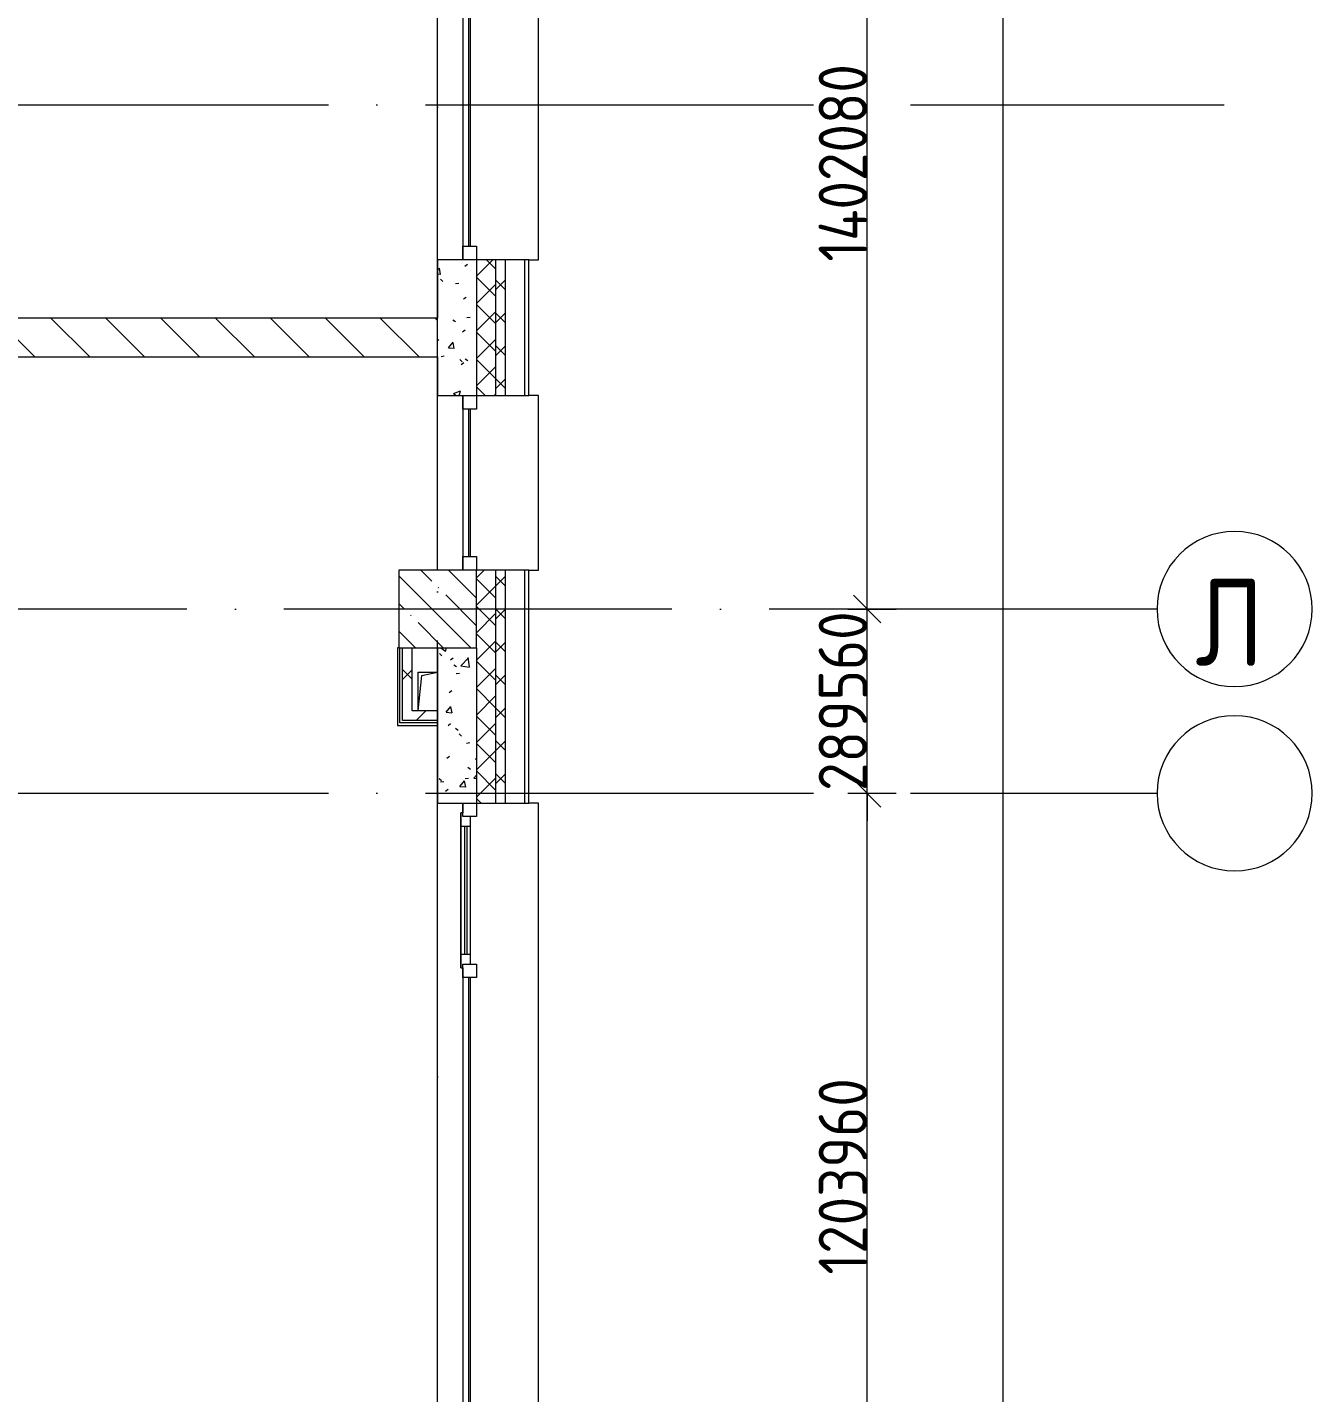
# Model space of a CAD drawing. Header units: millimetres. Extents: x -68946 to 288321, y -402657 to 324925.
# Drawn here: x 178688 to 185329, y -221671 to -214632 of the extents above; entities that cross this region are included whole.
import ezdxf

# ---------------------------------------------------------------- set-up
doc = ezdxf.new("R2010")
doc.units = ezdxf.units.MM
doc.linetypes.add('ADSK_Линия сетки', pattern=[2500, 2000, -250, 0, -250])
doc.layers.get('Defpoints').update_dxf_attribs({"color": 250})
for name, color, linetype, lineweight in [('A-____-____-DIMS', 250, 'Continuous', 9), ('A-DETL-GENF-OTLN', 250, 'Continuous', 5), ('A-FLOR-____-OTLN', 192, 'Continuous', 9), ('A-GLAZ-____-MCUT', 250, 'Continuous', 9), ('A-GLAZ-____-OTLN', 250, 'Continuous', 5), ('A-WALL-____-MCUT', 250, 'Continuous', 13), ('A-WALL-____-PATT', 250, 'Continuous', 13), ('A-WALL-FNSH-MCUT', 250, 'Continuous', 13), ('I-WALL-____-OTLN', 250, 'Continuous', 9), ('S-COLS-____-MCUT', 250, 'Continuous', 25), ('S-COLS-____-OTLN', 250, 'Continuous', 9), ('S-GRID-____-IDEN', 250, 'Continuous', 9), ('S-GRID-____-OTLN', 250, 'Continuous', 9)]:
    doc.layers.add(name, color=color, linetype=linetype, lineweight=lineweight)
doc.styles.add('GOST Common', font='', dxfattribs={"width": 0.9, "height": 350})
doc.styles.add('GOST Common_1', font='', dxfattribs={"width": 0.9, "height": 250})
doc.styles.get('GOST Common').set_extended_font_data('GOST Common')
doc.styles.get('GOST Common_1').set_extended_font_data('GOST Common')
doc.dimstyles.new('ADSK_Основной_2_5_мм_Округление_до_10_мм', dxfattribs={"dimscale": 304.8, "dimtxt": 0.824897, "dimasz": 0.463911, "dimexe": 0.492126, "dimexo": 0.001615, "dimgap": 6.56168e-05, "dimtad": 1, "dimdec": 0, "dimlfac": 304.8, "dimrnd": 10, "dimdsep": 46, "dimtxsty": 'GOST Common_1', "dimblk1": 'OBLIQUE', "dimblk2": 'OBLIQUE', "dimsah": 1, "dimcen": 0.09, "dimdle": 0.492126, "dimazin": 0, "dimtfac": 1, "dimtdec": 4, "dimtix": 1, "dimtmove": 1, "dimatfit": 3, "dimfxl": 1, "dimtvp": 1, "dimtolj": 1, "dimtzin": 0, "dimlwd": 9, "dimlwe": 9, "dimarcsym": 2})
pattern_1 = [(50, (28052.9, -258555.93), (364.36793, -31.8783), [38.1, -419.1]), (355, (28052.9, -258555.93), (-70.48585, 382.1133), [30.48, -335.28]), (100.451, (28083.27, -258558.6), (293.885, 350.2334), [32.38, -356.18]), (46.184, (28052.9, -258454.33), (542.1585, -84.0858), [57.15, -628.65]), (96.636, (28098.1, -258461.34), (474.8049, 494.8554), [48.57, -534.27]), (351.184, (28052.9, -258454.33), (474.8102, 494.85), [45.72, -502.92]), (21, (28103.7, -258479.73), (303.22847, -204.53046), [38.1, -419.1]), (326, (28103.7, -258479.73), (123.6039, 368.37604), [30.48, -335.28]), (71.451, (28128.97, -258496.77), (426.8341, 163.8427), [32.38, -356.18]), (37.5, (28052.9, -258555.93), (6.17665, 169.11015), [16.764, -314.452, 16.764, -323.596, -336.55]), (37.5, (28052.9, -258555.93), (6.17665, 169.11015), [-671.576, 16.764, -319.786]), (7.5, (28052.9, -258555.93), (133.63888, 200.3615), [16.764, -177.292, 16.764, -306.832, -128.27]), (7.5, (28052.9, -258555.93), (133.63888, 200.3615), [-517.652, 16.764, -111.506]), (327.5, (27939.62, -258555.93), (271.18182, -11.45836), [16.764, -110.236, 16.764, -379.476, -525.78]), (327.5, (27939.62, -258555.93), (271.18182, -11.45836), [-523.24, 16.764, -509.016]), (317.5, (27888.82, -258555.93), (296.2585, 50.85285), [16.764, -148.336, 16.764, -246.38, -373.38]), (317.5, (27888.82, -258555.93), (296.2585, 50.85285), [-428.244, 16.764, -356.616])]
pattern_2 = [(45, (28052.9, -258555.93), (-141.42136, 141.42136), []), (135, (28052.9, -258555.93), (-141.42136, -141.42136), [])]

# ---------------------------------------------------------------- blocks, each defined once
blk = doc.blocks.new('Окно_СКБ_1Ст1 - 120_Окно_СКБ_1Ст_1700_ОК19Л-29018914-АР1_Маркировочный план 3 этажа секция 2_3')
at = {"layer": 'A-GLAZ-____-MCUT'}
for p, q in [((-850, -195), (-850, -125)), ((-850, -125), (-780, -125)), ((-780, -125), (-780, -195)), ((780, -195), (780, -125)), ((780, -125), (850, -125)), ((850, -125), (850, -195)), ((-780, -195), (-850, -195)), ((850, -195), (780, -195))]:
    blk.add_line(p, q, dxfattribs=at)
at = {"layer": 'A-GLAZ-____-MCUT', "lineweight": 5}
for p, q in [((780, -155), (-780, -155)), ((780, -165), (-780, -165))]:
    blk.add_line(p, q, dxfattribs=at)
at = {"layer": 'A-GLAZ-____-OTLN'}
blk.add_line((-850, -195), (850, -195), dxfattribs=at)
blk = doc.blocks.new('Окно_СКБ_1Ст1 - 120_Окно_СКБ_1Ст_900_ОК4_EI30-35456439-АР1_Маркировочный план 3 этажа секция 2_3')
at = {"layer": 'A-GLAZ-____-MCUT'}
for p, q in [((-450, -195), (-450, -125)), ((-450, -125), (-380, -125)), ((-380, -125), (-380, -195)), ((380, -195), (380, -125)), ((380, -125), (450, -125)), ((450, -125), (450, -195)), ((-380, -195), (-450, -195)), ((450, -195), (380, -195))]:
    blk.add_line(p, q, dxfattribs=at)
at = {"layer": 'A-GLAZ-____-MCUT', "lineweight": 5}
for p, q in [((380, -155), (-380, -155)), ((380, -165), (-380, -165))]:
    blk.add_line(p, q, dxfattribs=at)
at = {"layer": 'A-GLAZ-____-OTLN'}
blk.add_line((-450, -195), (450, -195), dxfattribs=at)
blk = doc.blocks.new('Окно_СКБ_2Ст1 - Окно_СКБ_2Ст 3300_ОК2л-29018870-АР1_Маркировочный план 3 этажа секция 2_3')
at = {"layer": 'A-GLAZ-____-MCUT'}
for p, q in [((-1650, -195), (-1650, -125)), ((-1650, -125), (-1580, -125)), ((-1580, -125), (-1580, -195)), ((-820, -195), (-820, -125)), ((-820, -125), (-750, -125)), ((-750, -125), (-750, -195)), ((1580, -195), (1580, -125)), ((1580, -125), (1650, -125)), ((1650, -125), (1650, -195)), ((-1580, -195), (-1650, -195)), ((-1580, -195), (-1600, -195)), ((-1600, -195), (-1600, -205)), ((-1600, -205), (-800, -205)), ((-800, -205), (-1600, -205)), ((-820, -155), (-1580, -155)), ((-1580, -155), (-1580, -195)), ((-1530, -205), (-1530, -155)), ((-870, -205), (-870, -155)), ((-820, -195), (-820, -155)), ((-750, -195), (-820, -195)), ((-800, -195), (-820, -195)), ((-800, -205), (-800, -195)), ((1650, -195), (1580, -195))]:
    blk.add_line(p, q, dxfattribs=at)
at = {"layer": 'A-GLAZ-____-MCUT', "lineweight": 5}
for p, q in [((-1530, -175), (-870, -175)), ((-870, -185), (-1530, -185)), ((1580, -155), (-750, -155)), ((1580, -165), (-750, -165))]:
    blk.add_line(p, q, dxfattribs=at)
at = {"layer": 'A-GLAZ-____-OTLN'}
for p, q in [((-1650, -195), (-1600, -195)), ((-800, -195), (1650, -195))]:
    blk.add_line(p, q, dxfattribs=at)
blk = doc.blocks.new('WNW_Отлив1 - Отлив_металлический 2-28598290-АР1_Маркировочный план 3 этажа секция 2_3')
at = {"layer": 'A-GLAZ-____-OTLN'}
for p, q in [((1650, 320), (-1650, 320)), ((-1650, 320), (-1650, 270)), ((1650, 270), (1650, 320))]:
    blk.add_line(p, q, dxfattribs=at)
blk = doc.blocks.new('WNW_Отлив1 - Отлив_металлический 2-28595994-АР1_Маркировочный план 3 этажа секция 2_3')
at = {"layer": 'A-GLAZ-____-OTLN'}
for p, q in [((850, 320), (-850, 320)), ((-850, 320), (-850, 270)), ((850, 270), (850, 320))]:
    blk.add_line(p, q, dxfattribs=at)
blk = doc.blocks.new('WNW_Отлив1 - Отлив_металлический 2-28596055-АР1_Маркировочный план 3 этажа секция 2_3')
at = {"layer": 'A-GLAZ-____-OTLN'}
for p, q in [((450, 320), (-450, 320)), ((-450, 320), (-450, 270)), ((450, 270), (450, 320))]:
    blk.add_line(p, q, dxfattribs=at)
blk = doc.blocks.new('BSC_Колонна _Прямоугольная - 400x400-V109-АР1_Маркировочный план 3 этажа секция 2_3')
at = {"layer": 'S-COLS-____-OTLN', "lineweight": 5}
h = blk.add_hatch(dxfattribs=at)
h.set_pattern_fill('FP_84', color=256, style=0, pattern_type=2)
h.set_pattern_definition([(135, (-152749.98, -40925), (-142.56192, -142.56192), []), (135, (-152607.42, -40925), (-142.56192, -142.56192), [252.016, -50.403, 3.353, -47.05])])
h.paths.add_polyline_path([(144.6, -200), (200, -200), (200, 200), (-200, 199.9), (-200, -200), (84.7, -200)])
at = {"layer": 'S-COLS-____-MCUT', "lineweight": 5}
for p, q in [((200, 200), (-200, 200)), ((-200, 200), (-200, -200)), ((200, -200), (200, 200)), ((-200, -200), (200, -200))]:
    blk.add_line(p, q, dxfattribs=at)
blk = doc.blocks.new('_Wn_-As_OpeningMEP_floor__Rectangular - _Wn_-As_OpeningMEP_floor__Rectangular-V182-АР1_Маркировочный план 3 этажа секция 2_3')
at = {"layer": 'A-DETL-GENF-OTLN', "lineweight": 5}
for p, q in [((-32.3, 132.3), (50, 150)), ((-50, -49.9), (-32.3, 132.3))]:
    blk.add_line(p, q, dxfattribs=at)
blk = doc.blocks.new('Ось сетки - Круг_Ø8 мм-39983606-АР1_Маркировочный план 3 этажа секция 2_3')
at = {"layer": 'S-GRID-____-IDEN'}
for start, end in [(360, 180), (180, 360)]:
    blk.add_arc((0, 0), 4, start, end, dxfattribs=at)
blk = doc.blocks.new('_Oblique')
at = {"color": 0, "linetype": 'ByBlock', "lineweight": -2}
blk.add_line((-0.5, -0.5), (0.5, 0.5), dxfattribs=at)
blk = doc.blocks.new('*D4387')
at = {"layer": 'A-____-____-DIMS', "color": 0, "lineweight": 9, "transparency": 16777216}
for p, q in [((183016.9, -222680.9), (183016.9, -218430.9)), ((182917.4, -218580.9), (183166.9, -218580.9)), ((182917.4, -222530.9), (183166.9, -222530.9))]:
    blk.add_line(p, q, dxfattribs=at)
at = {"layer": 'Defpoints', "color": 0, "transparency": 16777216}
for p in [(182916.9, -218580.9), (183016.9, -218580.9), (182916.9, -222530.9)]:
    blk.add_point(p, dxfattribs=at)
at = {"layer": 'A-____-____-DIMS', "color": 0, "lineweight": 9, "transparency": 16777216, "xscale": 141.4, "yscale": 141.4, "zscale": 141.4}
for p, rotation in [((183016.9, -218580.9), 90), ((183016.9, -222530.9), 270)]:
    blk.add_blockref('_Oblique', p, dxfattribs=dict(at, rotation=rotation))
at = {"layer": 'A-____-____-DIMS', "color": 0, "transparency": 16777216, "insert": (182891.8, -220555.9), "char_height": 250, "width": 756.843, "attachment_point": 5, "rotation": 90, "style": 'GOST Common_1'}
blk.add_mtext('\\A1;1203960', dxfattribs=at)
blk = doc.blocks.new('*D4388')
at = {"layer": 'A-____-____-DIMS', "color": 0, "lineweight": 9, "transparency": 16777216}
for p, q in [((183016.9, -217630.9), (183016.9, -217489.5)), ((182917.4, -217630.9), (183166.9, -217630.9)), ((183016.9, -218580.9), (183016.9, -217630.9)), ((182917.4, -218580.9), (183166.9, -218580.9)), ((183016.9, -218580.9), (183016.9, -218722.3))]:
    blk.add_line(p, q, dxfattribs=at)
at = {"layer": 'Defpoints', "color": 0, "transparency": 16777216}
for p in [(182916.9, -217630.9), (183016.9, -217630.9), (182916.9, -218580.9)]:
    blk.add_point(p, dxfattribs=at)
at = {"layer": 'A-____-____-DIMS', "color": 0, "lineweight": 9, "transparency": 16777216, "xscale": 141.4, "yscale": 141.4, "zscale": 141.4}
for p, rotation in [((183016.9, -217630.9), 270), ((183016.9, -218580.9), 90)]:
    blk.add_blockref('_Oblique', p, dxfattribs=dict(at, rotation=rotation))
at = {"layer": 'A-____-____-DIMS', "color": 0, "transparency": 16777216, "insert": (182891.8, -218105.9), "char_height": 250, "width": 567.632, "attachment_point": 5, "rotation": 90, "style": 'GOST Common_1'}
blk.add_mtext('\\A1;289560', dxfattribs=at)
blk = doc.blocks.new('*D4389')
at = {"layer": 'A-____-____-DIMS', "color": 0, "lineweight": 9, "transparency": 16777216}
for p, q in [((183016.9, -217780.9), (183016.9, -212880.9)), ((182917.4, -213030.9), (183166.9, -213030.9)), ((182917.4, -217630.9), (183166.9, -217630.9))]:
    blk.add_line(p, q, dxfattribs=at)
at = {"layer": 'Defpoints', "color": 0, "transparency": 16777216}
for p in [(182916.9, -213030.9), (183016.9, -213030.9), (182916.9, -217630.9)]:
    blk.add_point(p, dxfattribs=at)
at = {"layer": 'A-____-____-DIMS', "color": 0, "lineweight": 9, "transparency": 16777216, "xscale": 141.4, "yscale": 141.4, "zscale": 141.4}
for p, rotation in [((183016.9, -213030.9), 90), ((183016.9, -217630.9), 270)]:
    blk.add_blockref('_Oblique', p, dxfattribs=dict(at, rotation=rotation))
at = {"layer": 'A-____-____-DIMS', "color": 0, "transparency": 16777216, "insert": (182891.8, -215330.9), "char_height": 250, "width": 782.412, "attachment_point": 5, "rotation": 90, "style": 'GOST Common_1'}
blk.add_mtext('\\A1;1402080', dxfattribs=at)
blk = doc.blocks.new('*D4421')
at = {"layer": 'A-____-____-DIMS', "color": 0, "lineweight": 9, "transparency": 16777216}
for p, q in [((183716.9, -199630.9), (183716.9, -258680.9)), ((183816.3, -199780.9), (183566.9, -199780.9)), ((183816.3, -258530.9), (183566.9, -258530.9))]:
    blk.add_line(p, q, dxfattribs=at)
at = {"layer": 'Defpoints', "color": 0, "transparency": 16777216}
for p in [(183816.8, -199780.9), (183716.9, -258530.9), (183816.8, -258530.9)]:
    blk.add_point(p, dxfattribs=at)
at = {"layer": 'A-____-____-DIMS', "color": 0, "lineweight": 9, "transparency": 16777216, "xscale": 141.4, "yscale": 141.4, "zscale": 141.4}
for p, rotation in [((183716.9, -199780.9), 90), ((183716.9, -258530.9), 270)]:
    blk.add_blockref('_Oblique', p, dxfattribs=dict(at, rotation=rotation))
at = {"layer": 'A-____-____-DIMS', "color": 0, "transparency": 16777216, "insert": (183591.8, -229155.9), "char_height": 250, "width": 946.054, "attachment_point": 5, "rotation": 90, "style": 'GOST Common_1'}
blk.add_mtext('\\A1;17907000', dxfattribs=at)

msp = doc.modelspace()

# ---------------------------------------------------------------- hatches: boundary and pattern name
at = {"layer": 'A-WALL-____-PATT', "lineweight": 15}
h = msp.add_hatch(dxfattribs=at)
h.set_pattern_fill('FP_48', color=256, style=0, pattern_type=2)
h.set_pattern_definition([(135, (28052.9, -258555.93), (-84.85281, -84.85281), []), (225, (28052.9, -258555.93), (84.85281, -84.85281), [])])
h.paths.add_polyline_path([(181102.9057, -258830.9286), (181152.9057, -258830.6117), (181152.9057, -257930.9292), (181102.9057, -257930.9292), (181102.9057, -258734.6739)])
h.paths.add_polyline_path([(181152.9057, -256230.9292), (181152.9057, -255530.9292), (181102.9057, -255530.9292), (181102.9057, -256230.9292)])
h.paths.add_polyline_path([(181102.9057, -254630.9292), (181152.9057, -254630.9292), (181152.9057, -253430.9292), (181102.9057, -253430.9292), (181102.9057, -254230.9286)])
h.paths.add_polyline_path([(181102.9057, -250130.9292), (181152.9057, -250130.9292), (181152.9057, -248930.9292), (181102.9057, -248930.9292), (181102.9057, -250016.8744)])
h.paths.add_polyline_path([(181102.9057, -247230.9292), (181152.9057, -247230.9292), (181152.9057, -246530.9292), (181102.9057, -246530.9292)])
h.paths.add_polyline_path([(181102.9057, -245630.9286), (181152.9057, -245630.9286), (181152.9057, -244430.9292), (181102.9057, -244430.9292), (181102.9057, -245230.9286)])
h.paths.add_polyline_path([(181152.9057, -243530.9292), (181152.9057, -242830.9292), (181102.9057, -242830.9292), (181102.9057, -243530.9292)])
h.paths.add_polyline_path([(181102.9057, -241130.9292), (181152.9057, -241130.9292), (181152.9057, -239930.9292), (181102.9057, -239930.9292), (181102.9057, -240730.9286)])
h.paths.add_polyline_path([(181102.9057, -236630.9292), (181152.9057, -236630.9286), (181152.9057, -235430.9292), (181102.9057, -235430.9292), (181102.9057, -236230.9286)])
h.paths.add_polyline_path([(181102.9057, -232130.9292), (181152.9057, -232130.9292), (181152.9057, -230930.9292), (181102.9057, -230930.9292), (181102.9057, -231730.9286)])
h.paths.add_polyline_path([(181152.9057, -229230.9292), (181152.9057, -228530.9292), (181102.9057, -228530.9292), (181102.9057, -229230.9292)])
h.paths.add_polyline_path([(181102.9057, -227630.9292), (181152.9057, -227630.9292), (181152.9057, -226430.9292), (181102.9057, -226430.9292), (181102.9057, -227230.9286)])
h.paths.add_polyline_path([(181152.9057, -223130.9292), (181152.9057, -221930.9292), (181102.9057, -221930.9292), (181102.9057, -223130.9292)])
h.paths.add_polyline_path([(181102.9057, -218630.9292), (181152.9057, -218630.9292), (181152.9057, -217430.9286), (181102.9057, -217430.9286), (181102.9057, -217830.9286)])
h.paths.add_polyline_path([(181102.9057, -216530.9286), (181152.9057, -216530.9286), (181152.9057, -215830.9286), (181102.9057, -215830.9286), (181102.9057, -216130.928)])
h.paths.add_polyline_path([(181102.9057, -214130.9286), (181152.9057, -214130.9286), (181152.9057, -212930.9286), (181102.9057, -212930.9286), (181102.9057, -213520.9292)])
h.paths.add_polyline_path([(181102.9057, -211230.9286), (181152.9057, -211230.9286), (181152.9057, -210530.9292), (181102.9057, -210530.9292), (181102.9057, -210830.9286)])
h.paths.add_polyline_path([(181102.9057, -209630.9292), (181152.9057, -209630.9292), (181152.9057, -208430.9292), (181102.9057, -208430.9292)])
h.paths.add_polyline_path([(181102.9057, -205130.9292), (181152.9057, -205130.9292), (181152.9057, -203930.9292), (181102.9057, -203930.9292), (181102.9057, -204730.9286)])
h.paths.add_polyline_path([(181152.9057, -200630.9292), (181152.9057, -199480.9286), (181102.9057, -199480.9286), (181102.9057, -200630.9292)])
h = msp.add_hatch(dxfattribs=at)
h.set_pattern_fill('FP_49', color=256, style=0, pattern_type=2)
h.set_pattern_definition([(45, (28052.91, -258555.93), (-70.71068, 70.71068), []), (135, (28052.91, -258555.93), (-70.71068, -70.71068), [])])
h.paths.add_polyline_path([(181002.9057, -258730.9286), (181102.9057, -258730.9286), (181102.9057, -257930.9292), (181002.9057, -257930.9292), (181002.9057, -258530.9286)])
h.paths.add_polyline_path([(181002.9057, -256230.9292), (181102.9057, -256230.9292), (181102.9057, -255530.9292), (181002.9057, -255530.9292)])
h.paths.add_polyline_path([(181102.9057, -254630.9292), (181102.9057, -253430.9292), (181002.9057, -253430.9292), (181002.9057, -254630.9292)])
h.paths.add_polyline_path([(181102.9057, -250130.9292), (181102.9057, -248930.9292), (181002.9057, -248930.9292), (181002.9057, -250130.9292)])
h.paths.add_polyline_path([(181102.9057, -247230.9292), (181102.9057, -246530.9292), (181002.9057, -246530.9292), (181002.9057, -247230.9292)])
h.paths.add_polyline_path([(181002.9057, -245630.9286), (181102.9057, -245630.9286), (181102.9057, -244430.9292), (181002.9057, -244430.9292), (181002.9057, -245230.9286)])
h.paths.add_polyline_path([(181085.7461, -243530.9292), (181102.9057, -243530.9292), (181102.9057, -242830.9292), (181002.9057, -242830.9292), (181002.9057, -243530.9292)])
h.paths.add_polyline_path([(181102.9057, -241130.9292), (181102.9057, -239930.9292), (181002.9057, -239930.9292), (181002.9057, -241130.9292)])
h.paths.add_polyline_path([(181002.9057, -236630.9292), (181102.9057, -236630.9292), (181102.9057, -235430.9292), (181002.9057, -235430.9292), (181002.9057, -236230.9286)])
h.paths.add_polyline_path([(181002.9057, -232130.9292), (181102.9057, -232130.9292), (181102.9057, -230930.9292), (181002.9057, -230930.9292), (181002.9057, -231730.9286)])
h.paths.add_polyline_path([(181002.9057, -229230.9292), (181102.9057, -229230.9292), (181102.9057, -228530.9292), (181002.9057, -228530.9292), (181002.9057, -229168.7475)])
h.paths.add_polyline_path([(181102.9057, -227630.9292), (181102.9057, -226430.9292), (181002.9057, -226430.9292), (181002.9057, -227630.9292)])
h.paths.add_polyline_path([(181102.9057, -223130.9292), (181102.9057, -221930.9292), (181002.9057, -221930.9292), (181002.9057, -223130.9292)])
h.paths.add_polyline_path([(181002.9057, -218630.9292), (181102.9057, -218630.9292), (181102.9057, -217430.9286), (181002.9057, -217430.9286), (181002.9057, -217830.9286)])
h.paths.add_polyline_path([(181102.9057, -216530.9286), (181102.9057, -215830.9286), (181002.9057, -215830.9286), (181002.9057, -216530.9286)])
h.paths.add_polyline_path([(181002.9057, -214130.9286), (181102.9057, -214130.9286), (181102.9057, -212930.9286), (181002.9057, -212930.9286), (181002.9057, -213520.9292)])
h.paths.add_polyline_path([(181002.9057, -211230.9286), (181102.9057, -211230.9286), (181102.9057, -210530.9292), (181002.9057, -210530.9292), (181002.9057, -210830.9286)])
h.paths.add_polyline_path([(181102.9057, -209630.9292), (181102.9057, -208430.9292), (181002.9057, -208430.9292), (181002.9057, -209630.9292)])
h.paths.add_polyline_path([(181002.9057, -205130.9292), (181102.9057, -205130.9292), (181102.9057, -203930.9292), (181002.9057, -203930.9292), (181002.9057, -204730.9286)])
h.paths.add_polyline_path([(181102.9057, -200630.9292), (181102.9057, -199580.9286), (181002.9057, -199580.9286), (181002.9057, -200630.9292)])
h = msp.add_hatch(dxfattribs=at)
h.set_pattern_fill('FP_124', color=256, style=0, pattern_type=2)
h.set_pattern_definition(pattern_1)
h.paths.add_polyline_path([(180802.9057, -216530.9286), (181002.9057, -216530.9286), (181002.8838, -215830.9286), (180802.9072, -215830.9286), (180802.9057, -216330.928)])
h.paths.add_polyline_path([(180846.2607, -214130.9286), (181002.9057, -214130.9286), (181002.8838, -212930.9286), (180802.9057, -212930.9286), (180802.9276, -214130.9286), (180844.5557, -214130.9286)])
h = msp.add_hatch(dxfattribs=at)
h.set_pattern_fill('FP_1', color=256, style=0, pattern_type=2)
h.set_pattern_definition([(135, (28052.9, -258555.93), (-141.42136, -141.42136), [])])
h.paths.add_polyline_path([(179595.9167, -216330.928), (180802.9057, -216330.928), (180802.8838, -216130.9288), (175164.0482, -216130.928), (175164.0482, -216330.928), (179552.9193, -216330.928)])
h.paths.add_polyline_path([(173691.4641, -216330.928), (173914.0482, -216330.928), (173914.0482, -216130.928), (173303.0467, -216130.8832), (173303.0467, -216330.8832)])
h = msp.add_hatch(dxfattribs=at)
h.set_pattern_fill('FP_52', color=256, style=0, pattern_type=2)
h.set_pattern_definition(pattern_2)
h.paths.add_polyline_path([(180620.9057, -218155.8087), (180670.9057, -218155.8087), (180670.9057, -217830.9286), (180620.9057, -217830.9286), (180620.9057, -218152.5111)])
h = msp.add_hatch(dxfattribs=at)
h.set_pattern_fill('FP_124', color=256, style=0, pattern_type=2)
h.set_pattern_definition(pattern_1)
h.paths.add_polyline_path([(180859.1442, -222330.9286), (181002.9057, -222330.9286), (181002.8838, -221930.9292), (180802.9057, -221930.9292), (180802.9276, -222330.9286), (180809.0982, -222330.9286)])
h.paths.add_polyline_path([(181002.8838, -218630.9292), (181002.9057, -218630.9292), (181002.8838, -217830.9286), (180802.9057, -217831.4218), (180802.9276, -218630.9292), (180947.5197, -218630.9292)])
h = msp.add_hatch(dxfattribs=at)
h.set_pattern_fill('FP_52', color=256, style=0, pattern_type=2)
h.set_pattern_definition(pattern_2)
h.paths.add_polyline_path([(180620.9057, -218205.8087), (180802.9057, -218205.8083), (180802.8838, -218155.8087), (180620.9057, -218155.9286), (180620.9057, -218157.0678)])

# ---------------------------------------------------------------- linework, layer by layer
at = {"layer": 'A-FLOR-____-OTLN', "lineweight": 5}
for p, q in [((180702.9276, -218155.8087), (180702.9276, -217955.9286)), ((180702.9276, -217955.9286), (180802.9057, -217955.9286))]:
    msp.add_line(p, q, dxfattribs=at)
at = {"layer": 'A-WALL-____-MCUT', "color": 7, "lineweight": 15}
for p, q in [((180802.9057, -215830.9286), (180802.9057, -216130.928)), ((181002.9057, -215830.9286), (180802.9057, -215830.9286)), ((181002.9057, -215830.9286), (181002.9057, -216530.9286)), ((181152.9057, -215830.9286), (181102.9057, -215830.9286)), ((181102.9057, -216530.9286), (181102.9057, -215830.9286)), ((181152.9057, -216530.9286), (181152.9057, -215830.9286)), ((180802.9057, -216130.928), (175194.0482, -216130.928)), ((175194.0482, -216330.928), (180802.9057, -216330.928)), ((180802.9057, -216330.928), (180802.9057, -216530.9286)), ((180802.9057, -216530.9286), (181002.9057, -216530.9286)), ((181102.9057, -216530.9286), (181152.9057, -216530.9286)), ((181152.9057, -217430.9286), (181102.9057, -217430.9286)), ((181102.9057, -218630.9292), (181102.9057, -217430.9286)), ((181152.9057, -218630.9292), (181152.9057, -217430.9286)), ((180620.9057, -218205.8087), (180620.9057, -217830.9286)), ((180670.9057, -218155.8087), (180670.9057, -217830.9286)), ((180802.9057, -217830.9286), (180802.9057, -218630.9292)), ((181002.9057, -217830.9286), (181002.9057, -218630.9292)), ((180802.9067, -218205.8087), (180620.9057, -218205.8087)), ((180802.9067, -218155.8087), (180670.9057, -218155.8087)), ((180802.9067, -218205.8087), (180802.9067, -218155.8087)), ((180802.9057, -218630.9292), (181002.9057, -218630.9292)), ((181102.9057, -218630.9292), (181152.9057, -218630.9292))]:
    msp.add_line(p, q, dxfattribs=at)
at = {"layer": 'A-WALL-____-MCUT', "color": 10, "lineweight": 15}
for p, q in [((181102.9057, -215830.9286), (181002.9057, -215830.9286)), ((181252.9057, -215830.9286), (181152.9057, -215830.9286)), ((181002.9057, -216530.9286), (181102.9057, -216530.9286)), ((181152.9057, -216530.9286), (181252.9057, -216530.9286)), ((181102.9057, -217430.9286), (181002.9057, -217430.9286)), ((181252.9057, -217430.9286), (181152.9057, -217430.9286)), ((181002.9057, -218630.9292), (181102.9057, -218630.9292)), ((181152.9057, -218630.9292), (181252.9057, -218630.9292))]:
    msp.add_line(p, q, dxfattribs=at)
at = {"layer": 'A-WALL-____-MCUT', "lineweight": 15}
for p, q in [((181252.9057, -216530.9286), (181252.9057, -215830.9286)), ((180802.9057, -216330.928), (180802.9057, -216130.928)), ((181252.9057, -218630.9292), (181252.9057, -217430.9286)), ((180608.4057, -218218.3087), (180608.4057, -217830.9286)), ((180802.9067, -218218.3087), (180608.4057, -218218.3087))]:
    msp.add_line(p, q, dxfattribs=at)
at = {"layer": 'A-WALL-FNSH-MCUT', "lineweight": 15}
for p, q in [((181272.9057, -215830.9286), (181252.9057, -215830.9286)), ((181272.9057, -216530.9286), (181272.9057, -215830.9286)), ((181252.9057, -216530.9286), (181272.9057, -216530.9286)), ((181272.9057, -217430.9286), (181252.9057, -217430.9286)), ((181272.9057, -218630.9292), (181272.9057, -217430.9286)), ((180595.9057, -217830.9286), (180595.9057, -218230.8087)), ((180602.8838, -217830.9286), (180595.9057, -217830.9286)), ((180802.9067, -218230.8087), (180802.9067, -218205.8087)), ((180595.9057, -218230.8087), (180802.9067, -218230.8087)), ((181252.9057, -218630.9292), (181272.9057, -218630.9292))]:
    msp.add_line(p, q, dxfattribs=at)
at = {"layer": 'I-WALL-____-OTLN', "lineweight": 15}
for p, q in [((180802.9057, -215830.9286), (180802.9057, -214130.9286)), ((180802.9057, -217430.9286), (180802.9057, -216530.9286)), ((180802.9057, -221930.9292), (180802.9057, -218630.9292))]:
    msp.add_line(p, q, dxfattribs=at)
at = {"layer": 'S-GRID-____-OTLN', "linetype": 'ADSK_Линия сетки'}
for p, q in [((180802.9057, -262294.7685), (180802.9057, -197353.9241)), ((93236.8325, -215030.9286), (184856.9445, -215030.9286)), ((184510.8783, -217630.9286), (127372.9057, -217630.9286)), ((93236.8325, -218580.9286), (184510.8783, -218580.9286))]:
    msp.add_line(p, q, dxfattribs=at)

# ---------------------------------------------------------------- block references
at = {"layer": 'A-GLAZ-____-OTLN', "rotation": 269.9999999999999}
for name, p in [('Окно_СКБ_1Ст1 - 120_Окно_СКБ_1Ст_1700_ОК19Л-29018914-АР1_Маркировочный план 3 этажа секция 2_3', (181127.9057, -214980.9286)), ('WNW_Отлив1 - Отлив_металлический 2-28595994-АР1_Маркировочный план 3 этажа секция 2_3', (181002.9057, -214980.9286)), ('Окно_СКБ_1Ст1 - 120_Окно_СКБ_1Ст_900_ОК4_EI30-35456439-АР1_Маркировочный план 3 этажа секция 2_3', (181127.9057, -216980.9286)), ('WNW_Отлив1 - Отлив_металлический 2-28596055-АР1_Маркировочный план 3 этажа секция 2_3', (181002.9057, -216980.9286)), ('Окно_СКБ_2Ст1 - Окно_СКБ_2Ст 3300_ОК2л-29018870-АР1_Маркировочный план 3 этажа секция 2_3', (181127.9057, -220280.9292)), ('WNW_Отлив1 - Отлив_металлический 2-28598290-АР1_Маркировочный план 3 этажа секция 2_3', (181002.9057, -220280.9292))]:
    msp.add_blockref(name, p, dxfattribs=at)
at = {"layer": 'A-GLAZ-____-OTLN'}
msp.add_blockref('_Wn_-As_OpeningMEP_floor__Rectangular - _Wn_-As_OpeningMEP_floor__Rectangular-V182-АР1_Маркировочный план 3 этажа секция 2_3', (180752.9276, -218105.9286), dxfattribs=at)
at = {"layer": 'S-COLS-____-OTLN', "lineweight": 5}
msp.add_blockref('BSC_Колонна _Прямоугольная - 400x400-V109-АР1_Маркировочный план 3 этажа секция 2_3', (180802.8838, -217630.9286), dxfattribs=at)
at = {"layer": 'S-GRID-____-IDEN', "xscale": 99.99999999999993, "yscale": 99.99999999999993, "zscale": 99.99999999999993}
for p, rotation in [((184910.8783, -217630.9286), 89.99999999999982), ((184910.8783, -218580.9286), 269.9999999999994)]:
    msp.add_blockref('Ось сетки - Круг_Ø8 мм-39983606-АР1_Маркировочный план 3 этажа секция 2_3', p, dxfattribs=dict(at, rotation=rotation))

# ---------------------------------------------------------------- texts
at = {"layer": 'S-GRID-____-IDEN', "color": 18, "true_color": 0x000000, "insert": (184708.7512, -217473.703), "char_height": 450, "width": 303.037875, "attachment_point": 1, "style": 'GOST Common'}
msp.add_mtext('\\fGOST Common|b0|i0|c204|p34|;\\W.9;Л', dxfattribs=at)

# ---------------------------------------------------------------- dimensions: what is measured, and where the dimension line sits
at = {"layer": 'A-____-____-DIMS'}
for base, p1, p2, override, picture, middle in [((183716.8556, -258530.9286), (183816.8405, -199780.9286), (183816.8405, -258530.9286), {"dimpost": '<>', "dimfxl": 58750}, '*D4421', (183591.8356, -229155.9286)), ((183016.8556, -213030.9286), (182916.8707, -217630.9286), (182916.8707, -213030.9286), {"dimpost": '<>', "dimfxl": 4600}, '*D4389', (182891.8356, -215330.9286)), ((183016.8556, -217630.9286), (182916.8707, -218580.9286), (182916.8707, -217630.9286), {"dimpost": '<>', "dimfxl": 950}, '*D4388', (182891.8356, -218105.9286)), ((183016.8556, -218580.9286), (182916.8707, -222530.9286), (182916.8707, -218580.9286), {"dimpost": '<>', "dimfxl": 3950}, '*D4387', (182891.8356, -220555.9286))]:
    dim = msp.add_linear_dim(base=base, p1=p1, p2=p2, angle=90, dimstyle='ADSK_Основной_2_5_мм_Округление_до_10_мм', override=override, dxfattribs=at)
    dim.commit()
    dim.dimension.update_dxf_attribs({"geometry": picture, "text_midpoint": middle})

doc.saveas('drawing.dxf')
